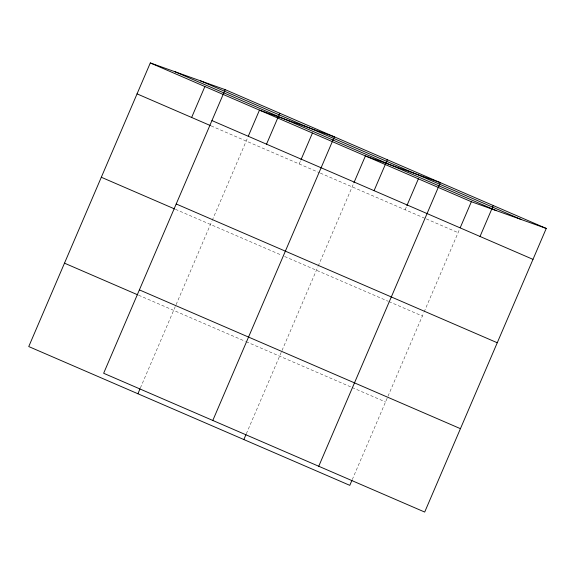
<?xml version="1.0" encoding="UTF-8"?>
<svg xmlns="http://www.w3.org/2000/svg" width="575" height="575" viewBox="0 0 575 575"><rect width="100%" height="100%" fill="white"/><g stroke="black" fill="none" stroke-linecap="round" stroke-linejoin="round"><path stroke-width="0.43" stroke-dasharray="2.88 2.16" d="M140.386 387.967L175.749 305.454M176.101 304.635L211.888 221.145M212.24 220.318L247.954 136.987M299.18 163.961L300.926 159.886M246.33 433.773L281.7 351.253M282.045 350.434L317.831 266.944M318.183 266.117L353.553 183.605M405.131 209.76L406.525 206.504M352.274 479.572L423.775 312.743M424.134 311.916L459.849 228.591M211.183 125.918L319.556 172.766M320.376 173.118L425.5 218.565M426.319 218.917L458.103 232.659M175.44 209.3L281.369 255.099M284.632 256.507L388.132 301.25M388.952 301.602L422.359 316.049M138.618 295.219L245.367 341.363M246.179 341.715L351.311 387.162M352.123 387.514L385.537 401.961"/><path stroke-width="0.86" d="M225.199 89.65L103.644 373.268L424.695 512.059L546.25 228.44L225.199 89.65L150.305 62.941L28.75 346.56L349.801 485.35L351.922 480.398M191.633 117.465L204.887 86.538M137.907 393.746L140.027 388.793M248.299 136.174L259.462 110.134L334.355 136.836L212.8 420.454M266.527 144.167L279.781 113.246M300.926 159.886L312.441 133.033M243.85 439.552L245.978 434.592M353.898 182.792L365.412 155.933L440.306 182.642L318.744 466.253M374.073 190.663L387.334 159.742M406.87 205.692L418.384 178.832M460.194 227.779L471.356 201.732L546.25 228.44M480.024 236.462L493.278 205.541M200.488 80.838L521.532 219.628M175.023 71.76L496.074 210.543M150.305 62.941L471.356 201.732M211.945 120.577L532.996 259.368M137.051 93.869L210.371 125.566M176.209 203.967L497.253 342.75M101.315 177.258L174.627 208.948M139.38 289.879L460.431 428.67M64.493 263.17L137.806 294.867"/></g></svg>
